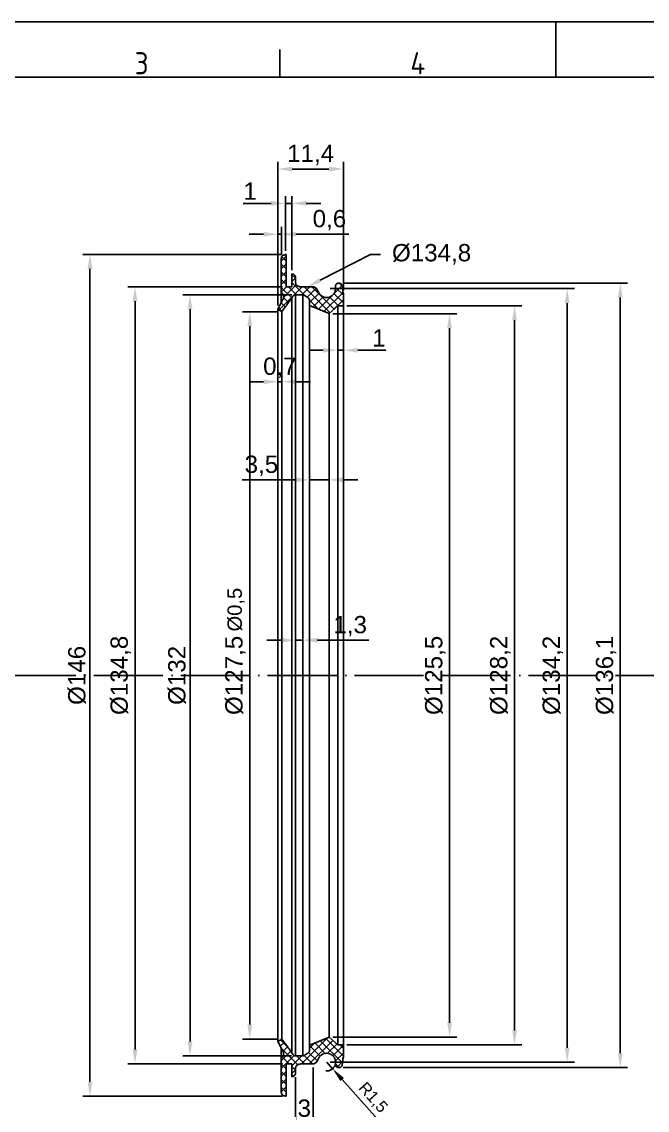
# Model space of a CAD drawing. Header units: millimetres. Extents: x 2461 to 2864, y 1142 to 1427.
# Drawn here: x 2569.8 to 2678.4, y 1237.7 to 1426.5 of the extents above; entities that cross this region are included whole.
import ezdxf
from ezdxf import colors
from ezdxf.entities.mleader import LeaderData, LeaderLine
from ezdxf.enums import TextEntityAlignment as Align
from ezdxf.math import Vec2, Vec3

# ---------------------------------------------------------------- set-up
doc = ezdxf.new("R2010")
doc.units = ezdxf.units.MM
doc.linetypes.add('ACAD_ISO04W100', pattern=[30, 24, -3, 0, -3])
doc.linetypes.add('ACAD_ISO05W100', pattern=[33, 24, -3, 0, -3, 0, -3])
for name, color, linetype, lineweight in [('AM_0', 7, 'Continuous', 25), ('AM_4', 1, 'ACAD_ISO04W100', 25), ('AM_5', 3, 'Continuous', 25), ('AM_BOR', 2, 'ACAD_ISO05W100', 35)]:
    doc.layers.add(name, color=color, linetype=linetype, lineweight=lineweight)
doc.styles.add('ACISOTS', font='isocp.shx', dxfattribs={"height": 1})
doc.styles.get("Standard").update_dxf_attribs({"font": 'arial.ttf'})
doc.dimstyles.new('ISO-25', dxfattribs={"dimtxt": 3, "dimasz": 2.5, "dimexe": 1.25, "dimexo": 0.625, "dimtad": 1, "dimtxsty": 'Standard', "dimcen": 2.5, "dimadec": 0, "dimazin": 0, "dimtfac": 1, "dimtmove": 0, "dimatfit": 3, "dimfxl": 1, "dimarcsym": 0})

# ---------------------------------------------------------------- blocks, each defined once
blk = doc.blocks.new('A3 ZTL')
blk.add_line((401.17, 280.82), (19.57, 280.82))
at = {"layer": 'AM_BOR', "color": 135, "linetype": 'Continuous', "lineweight": 25}
blk.add_line((0, 290.61), (410.96, 290.61), dxfattribs=at)
at = {"layer": 'AM_BOR', "color": 135, "lineweight": 25}
for p, q in [((205.48, 280.82), (205.48, 290.61)), ((156.56, 280.82), (156.56, 285.71))]:
    blk.add_line(p, q, dxfattribs=at)
at = {"layer": 'AM_BOR', "color": 135, "lineweight": 25, "style": 'ACISOTS'}
for s, p in [('3', (132.09, 283.27)), ('4', (181.02, 283.27))]:
    blk.add_text(s, height=3.91, dxfattribs=at).set_placement(p, align=Align.MIDDLE)
blk = doc.blocks.new('*D67')
at = {"layer": 'AM_5', "color": 0, "lineweight": -2, "transparency": 16777216}
for p, q in [((2623.8, 1375.89), (2645.34, 1375.89)), ((2644.09, 1373.39), (2644.09, 1252.89)), ((2623.8, 1250.39), (2645.34, 1250.39))]:
    blk.add_line(p, q, dxfattribs=at)
at = {"layer": 'AM_5', "color": 0, "transparency": 16777216}
for points in [[(2643.67, 1373.39), (2644.5, 1373.39), (2644.09, 1375.89)], [(2643.67, 1252.89), (2644.5, 1252.89), (2644.09, 1250.39)]]:
    blk.add_solid(points, dxfattribs=at)
at = {"layer": 'Defpoints', "color": 0, "transparency": 16777216}
for p in [(2623.17, 1375.89), (2623.17, 1250.39), (2644.09, 1250.39)]:
    blk.add_point(p, dxfattribs=at)
at = {"layer": 'AM_5', "color": 0, "transparency": 16777216, "insert": (2641.61, 1313.14), "char_height": 3, "attachment_point": 5, "rotation": 90}
blk.add_mtext('%%c125,5', dxfattribs=at)
blk = doc.blocks.new('*D68')
at = {"layer": 'AM_5', "color": 0, "lineweight": -2, "transparency": 16777216}
for p, q in [((2626.27, 1377.24), (2656.63, 1377.24)), ((2655.38, 1374.74), (2655.38, 1251.55)), ((2626.27, 1249.05), (2656.63, 1249.05))]:
    blk.add_line(p, q, dxfattribs=at)
at = {"layer": 'AM_5', "color": 0, "transparency": 16777216}
for points in [[(2654.96, 1374.74), (2655.79, 1374.74), (2655.38, 1377.24)], [(2654.96, 1251.55), (2655.79, 1251.55), (2655.38, 1249.05)]]:
    blk.add_solid(points, dxfattribs=at)
at = {"layer": 'Defpoints', "color": 0, "transparency": 16777216}
for p in [(2625.64, 1377.24), (2625.64, 1249.05), (2655.38, 1249.05)]:
    blk.add_point(p, dxfattribs=at)
at = {"layer": 'AM_5', "color": 0, "transparency": 16777216, "insert": (2652.9, 1313.14), "char_height": 3, "attachment_point": 5, "rotation": 90}
blk.add_mtext('%%c128,2', dxfattribs=at)
blk = doc.blocks.new('*D69')
at = {"layer": 'AM_5', "color": 0, "lineweight": -2, "transparency": 16777216}
for p, q in [((2625.62, 1381.2), (2674.99, 1381.2)), ((2673.74, 1378.7), (2673.74, 1247.59)), ((2625.62, 1245.09), (2674.99, 1245.09))]:
    blk.add_line(p, q, dxfattribs=at)
at = {"layer": 'AM_5', "color": 0, "transparency": 16777216}
for points in [[(2673.33, 1378.7), (2674.16, 1378.7), (2673.74, 1381.2)], [(2673.33, 1247.59), (2674.16, 1247.59), (2673.74, 1245.09)]]:
    blk.add_solid(points, dxfattribs=at)
at = {"layer": 'Defpoints', "color": 0, "transparency": 16777216}
for p in [(2624.99, 1381.2), (2624.99, 1245.09), (2673.74, 1245.09)]:
    blk.add_point(p, dxfattribs=at)
at = {"layer": 'AM_5', "color": 0, "transparency": 16777216, "insert": (2671.27, 1313.14), "char_height": 3, "attachment_point": 5, "rotation": 90}
blk.add_mtext('%%c136,1', dxfattribs=at)
blk = doc.blocks.new('*D70')
at = {"layer": 'AM_5', "color": 0, "lineweight": -2, "transparency": 16777216}
for p, q in [((2615.09, 1380.54), (2588.21, 1380.54)), ((2589.46, 1378.04), (2589.46, 1248.24)), ((2615.09, 1245.74), (2588.21, 1245.74))]:
    blk.add_line(p, q, dxfattribs=at)
at = {"layer": 'AM_5', "color": 0, "transparency": 16777216}
for points in [[(2589.04, 1378.04), (2589.88, 1378.04), (2589.46, 1380.54)], [(2589.04, 1248.24), (2589.88, 1248.24), (2589.46, 1245.74)]]:
    blk.add_solid(points, dxfattribs=at)
at = {"layer": 'Defpoints', "color": 0, "transparency": 16777216}
for p in [(2615.71, 1380.54), (2589.46, 1245.74), (2615.71, 1245.74)]:
    blk.add_point(p, dxfattribs=at)
at = {"layer": 'AM_5', "color": 0, "transparency": 16777216, "insert": (2586.98, 1313.14), "char_height": 3, "attachment_point": 5, "rotation": 90}
blk.add_mtext('%%c134,8', dxfattribs=at)
blk = doc.blocks.new('*D71')
at = {"layer": 'AM_5', "color": 0, "lineweight": -2, "transparency": 16777216}
for p, q in [((2614.99, 1386.16), (2580.39, 1386.16)), ((2581.64, 1383.66), (2581.64, 1242.62)), ((2615.09, 1240.12), (2580.39, 1240.12))]:
    blk.add_line(p, q, dxfattribs=at)
at = {"layer": 'AM_5', "color": 0, "transparency": 16777216}
for points in [[(2581.22, 1383.66), (2582.06, 1383.66), (2581.64, 1386.16)], [(2581.22, 1242.62), (2582.06, 1242.62), (2581.64, 1240.12)]]:
    blk.add_solid(points, dxfattribs=at)
at = {"layer": 'Defpoints', "color": 0, "transparency": 16777216}
for p in [(2615.62, 1386.16), (2581.64, 1240.12), (2615.71, 1240.12)]:
    blk.add_point(p, dxfattribs=at)
at = {"layer": 'AM_5', "color": 0, "transparency": 16777216, "insert": (2579.4, 1313.14), "char_height": 3, "attachment_point": 5, "rotation": 90}
blk.add_mtext('%%c146', dxfattribs=at)
blk = doc.blocks.new('*D72')
at = {"layer": 'AM_5', "color": 0, "lineweight": -2, "transparency": 16777216}
for p, q in [((2614.33, 1376.24), (2608.14, 1376.24)), ((2609.39, 1373.74), (2609.39, 1252.55)), ((2614.33, 1250.05), (2608.14, 1250.05))]:
    blk.add_line(p, q, dxfattribs=at)
at = {"layer": 'AM_5', "color": 0, "transparency": 16777216}
for points in [[(2608.97, 1373.74), (2609.81, 1373.74), (2609.39, 1376.24)], [(2608.97, 1252.55), (2609.81, 1252.55), (2609.39, 1250.05)]]:
    blk.add_solid(points, dxfattribs=at)
at = {"layer": 'Defpoints', "color": 0, "transparency": 16777216}
for p in [(2614.96, 1376.24), (2609.39, 1250.05), (2614.96, 1250.05)]:
    blk.add_point(p, dxfattribs=at)
at = {"layer": 'AM_5', "color": 0, "transparency": 16777216, "insert": (2606.91, 1313.14), "char_height": 3, "attachment_point": 5, "rotation": 90}
blk.add_mtext('%%C127,5', dxfattribs=at)
blk = doc.blocks.new('*D73')
at = {"layer": 'AM_5', "color": 0, "lineweight": -2, "transparency": 16777216}
for p, q in [((2616.71, 1379.15), (2597.76, 1379.15)), ((2599.01, 1376.65), (2599.01, 1249.64)), ((2616.65, 1247.14), (2597.76, 1247.14))]:
    blk.add_line(p, q, dxfattribs=at)
at = {"layer": 'AM_5', "color": 0, "transparency": 16777216}
for points in [[(2598.6, 1376.65), (2599.43, 1376.65), (2599.01, 1379.15)], [(2598.6, 1249.64), (2599.43, 1249.64), (2599.01, 1247.14)]]:
    blk.add_solid(points, dxfattribs=at)
at = {"layer": 'Defpoints', "color": 0, "transparency": 16777216}
for p in [(2617.33, 1379.15), (2599.01, 1247.14), (2617.28, 1247.14)]:
    blk.add_point(p, dxfattribs=at)
at = {"layer": 'AM_5', "color": 0, "transparency": 16777216, "insert": (2596.77, 1313.14), "char_height": 3, "attachment_point": 5, "rotation": 90}
blk.add_mtext('%%C132', dxfattribs=at)
blk = doc.blocks.new('*D74')
at = {"layer": 'AM_5', "color": 0, "lineweight": -2, "transparency": 16777216}
for p, q in [((2622.16, 1369.55), (2619.66, 1369.55)), ((2624.66, 1370.17), (2624.66, 1370.8)), ((2624.66, 1369.55), (2625.64, 1369.55)), ((2625.64, 1370.17), (2625.64, 1370.8)), ((2628.14, 1369.55), (2633, 1369.55))]:
    blk.add_line(p, q, dxfattribs=at)
at = {"layer": 'AM_5', "color": 0, "transparency": 16777216}
for points in [[(2622.16, 1369.96), (2622.16, 1369.13), (2624.66, 1369.55)], [(2628.14, 1369.96), (2628.14, 1369.13), (2625.64, 1369.55)]]:
    blk.add_solid(points, dxfattribs=at)
at = {"layer": 'Defpoints', "color": 0, "transparency": 16777216}
for p in [(2624.66, 1369.55), (2625.64, 1369.55), (2625.64, 1369.55)]:
    blk.add_point(p, dxfattribs=at)
at = {"layer": 'AM_5', "color": 0, "transparency": 16777216, "insert": (2631.82, 1371.68), "char_height": 3, "attachment_point": 5}
blk.add_mtext('1', dxfattribs=at)
blk = doc.blocks.new('*D75')
at = {"layer": 'AM_5', "color": 0, "lineweight": -2, "transparency": 16777216}
for p, q in [((2614.28, 1377.31), (2614.28, 1390.93)), ((2614.87, 1386.09), (2614.87, 1390.93)), ((2611.78, 1389.68), (2609.28, 1389.68)), ((2614.28, 1389.68), (2614.87, 1389.68)), ((2617.37, 1389.68), (2626.58, 1389.68))]:
    blk.add_line(p, q, dxfattribs=at)
at = {"layer": 'AM_5', "color": 0, "transparency": 16777216}
for points in [[(2611.78, 1390.09), (2611.78, 1389.26), (2614.28, 1389.68)], [(2617.37, 1390.09), (2617.37, 1389.26), (2614.87, 1389.68)]]:
    blk.add_solid(points, dxfattribs=at)
at = {"layer": 'Defpoints', "color": 0, "transparency": 16777216}
for p in [(2614.87, 1389.68), (2614.87, 1385.47), (2614.28, 1376.69)]:
    blk.add_point(p, dxfattribs=at)
at = {"layer": 'AM_5', "color": 0, "transparency": 16777216, "insert": (2623.22, 1392.11), "char_height": 3, "attachment_point": 5}
blk.add_mtext('0,6', dxfattribs=at)
blk = doc.blocks.new('*D76')
at = {"layer": 'AM_5', "color": 0, "lineweight": -2, "transparency": 16777216}
for p, q in [((2615.62, 1386.78), (2615.62, 1396.28)), ((2616.71, 1383.43), (2616.71, 1396.28)), ((2613.12, 1395.03), (2608.26, 1395.03)), ((2616.71, 1395.03), (2615.62, 1395.03)), ((2619.21, 1395.03), (2621.71, 1395.03))]:
    blk.add_line(p, q, dxfattribs=at)
at = {"layer": 'AM_5', "color": 0, "transparency": 16777216}
for points in [[(2613.12, 1395.45), (2613.12, 1394.62), (2615.62, 1395.03)], [(2619.21, 1395.45), (2619.21, 1394.62), (2616.71, 1395.03)]]:
    blk.add_solid(points, dxfattribs=at)
at = {"layer": 'Defpoints', "color": 0, "transparency": 16777216}
for p in [(2615.62, 1395.03), (2615.62, 1386.16), (2616.71, 1382.81)]:
    blk.add_point(p, dxfattribs=at)
at = {"layer": 'AM_5', "color": 0, "transparency": 16777216, "insert": (2609.44, 1397.16), "char_height": 3, "attachment_point": 5}
blk.add_mtext('1', dxfattribs=at)
blk = doc.blocks.new('*D77')
at = {"layer": 'AM_5', "color": 0, "lineweight": -2, "transparency": 16777216}
for p, q in [((2622.75, 1246.05), (2623.77, 1244.9)), ((2631.62, 1236.07), (2625.43, 1243.03))]:
    blk.add_line(p, q, dxfattribs=at)
blk.add_arc((2622.75, 1246.05), 1.54, 265.0911, 340.7805, dxfattribs=at)
at = {"layer": 'AM_5', "color": 0, "transparency": 16777216}
blk.add_solid([(2625.74, 1243.31), (2625.12, 1242.76), (2623.77, 1244.9)], dxfattribs=at)
at = {"layer": 'Defpoints', "color": 0, "transparency": 16777216}
for p in [(2622.75, 1246.05), (2623.77, 1244.9)]:
    blk.add_point(p, dxfattribs=at)
at = {"layer": 'AM_5', "color": 0, "transparency": 16777216, "insert": (2630.72, 1239.83), "char_height": 3, "attachment_point": 5, "rotation": 311.626}
blk.add_mtext('{\\H0.66667x;R1,5}', dxfattribs=at)
blk = doc.blocks.new('*D78')
at = {"layer": 'AM_5', "color": 0, "lineweight": -2, "transparency": 16777216}
for p, q in [((2623.37, 1380.24), (2665.76, 1380.24)), ((2664.51, 1377.74), (2664.51, 1248.55)), ((2623.37, 1246.05), (2665.76, 1246.05))]:
    blk.add_line(p, q, dxfattribs=at)
at = {"layer": 'AM_5', "color": 0, "transparency": 16777216}
for points in [[(2664.09, 1377.74), (2664.93, 1377.74), (2664.51, 1380.24)], [(2664.09, 1248.55), (2664.93, 1248.55), (2664.51, 1246.05)]]:
    blk.add_solid(points, dxfattribs=at)
at = {"layer": 'Defpoints', "color": 0, "transparency": 16777216}
for p in [(2622.75, 1380.24), (2622.75, 1246.05), (2664.51, 1246.05)]:
    blk.add_point(p, dxfattribs=at)
at = {"layer": 'AM_5', "color": 0, "transparency": 16777216, "insert": (2662.03, 1313.14), "char_height": 3, "attachment_point": 5, "rotation": 90}
blk.add_mtext('%%c134,2', dxfattribs=at)
blk = doc.blocks.new('*D79')
at = {"layer": 'AM_5', "color": 0, "lineweight": -2, "transparency": 16777216}
for p, q in [((2614.28, 1364.7), (2614.28, 1365.33)), ((2614.96, 1364.7), (2614.96, 1365.33)), ((2611.78, 1364.08), (2609.28, 1364.08)), ((2614.28, 1364.08), (2614.96, 1364.08)), ((2617.46, 1364.08), (2619.96, 1364.08))]:
    blk.add_line(p, q, dxfattribs=at)
at = {"layer": 'AM_5', "color": 0, "transparency": 16777216}
for points in [[(2611.78, 1364.49), (2611.78, 1363.66), (2614.28, 1364.08)], [(2617.46, 1364.49), (2617.46, 1363.66), (2614.96, 1364.08)]]:
    blk.add_solid(points, dxfattribs=at)
at = {"layer": 'Defpoints', "color": 0, "transparency": 16777216}
for p in [(2614.28, 1364.08), (2614.96, 1364.08), (2614.96, 1364.08)]:
    blk.add_point(p, dxfattribs=at)
at = {"layer": 'AM_5', "color": 0, "transparency": 16777216, "insert": (2614.62, 1366.5), "char_height": 3, "attachment_point": 5}
blk.add_mtext('0,7', dxfattribs=at)
blk = doc.blocks.new('*D80')
at = {"layer": 'AM_5', "color": 0, "lineweight": -2, "transparency": 16777216}
for p, q in [((2617.33, 1319.87), (2617.33, 1320.5)), ((2618.61, 1319.87), (2618.61, 1320.5)), ((2614.83, 1319.25), (2612.33, 1319.25)), ((2617.33, 1319.25), (2618.61, 1319.25)), ((2621.11, 1319.25), (2630.04, 1319.25))]:
    blk.add_line(p, q, dxfattribs=at)
at = {"layer": 'AM_5', "color": 0, "transparency": 16777216}
for points in [[(2614.83, 1319.66), (2614.83, 1318.83), (2617.33, 1319.25)], [(2621.11, 1319.66), (2621.11, 1318.83), (2618.61, 1319.25)]]:
    blk.add_solid(points, dxfattribs=at)
at = {"layer": 'Defpoints', "color": 0, "transparency": 16777216}
for p in [(2617.33, 1319.25), (2618.61, 1319.25), (2618.61, 1319.25)]:
    blk.add_point(p, dxfattribs=at)
at = {"layer": 'AM_5', "color": 0, "transparency": 16777216, "insert": (2626.83, 1321.67), "char_height": 3, "attachment_point": 5}
blk.add_mtext('1,3', dxfattribs=at)
blk = doc.blocks.new('*D81')
at = {"layer": 'AM_5', "color": 0, "lineweight": -2, "transparency": 16777216}
for p, q in [((2619.78, 1346.4), (2619.78, 1348.31)), ((2623.17, 1345.14), (2623.17, 1348.31)), ((2617.28, 1347.06), (2608.05, 1347.06)), ((2623.17, 1347.06), (2619.78, 1347.06)), ((2625.67, 1347.06), (2628.17, 1347.06))]:
    blk.add_line(p, q, dxfattribs=at)
at = {"layer": 'AM_5', "color": 0, "transparency": 16777216}
for points in [[(2617.28, 1347.48), (2617.28, 1346.65), (2619.78, 1347.06)], [(2625.67, 1347.48), (2625.67, 1346.65), (2623.17, 1347.06)]]:
    blk.add_solid(points, dxfattribs=at)
at = {"layer": 'Defpoints', "color": 0, "transparency": 16777216}
for p in [(2619.78, 1347.06), (2619.78, 1345.77), (2623.17, 1344.52)]:
    blk.add_point(p, dxfattribs=at)
at = {"layer": 'AM_5', "color": 0, "transparency": 16777216, "insert": (2611.41, 1349.49), "char_height": 3, "attachment_point": 5}
blk.add_mtext('3,5', dxfattribs=at)
blk = doc.blocks.new('*D82')
at = {"layer": 'AM_5', "color": 0, "lineweight": -2, "transparency": 16777216}
for p, q in [((2614.28, 1377.31), (2614.28, 1402.24)), ((2625.64, 1379.98), (2625.64, 1402.24)), ((2616.78, 1400.99), (2623.14, 1400.99))]:
    blk.add_line(p, q, dxfattribs=at)
at = {"layer": 'AM_5', "color": 0, "transparency": 16777216}
for points in [[(2616.78, 1401.41), (2616.78, 1400.57), (2614.28, 1400.99)], [(2623.14, 1401.41), (2623.14, 1400.57), (2625.64, 1400.99)]]:
    blk.add_solid(points, dxfattribs=at)
at = {"layer": 'Defpoints', "color": 0, "transparency": 16777216}
for p in [(2625.64, 1400.99), (2625.64, 1379.35), (2614.28, 1376.69)]:
    blk.add_point(p, dxfattribs=at)
at = {"layer": 'AM_5', "color": 0, "transparency": 16777216, "insert": (2619.96, 1403.42), "char_height": 3, "attachment_point": 5}
blk.add_mtext('11,4', dxfattribs=at)
blk = doc.blocks.new('*D83')
at = {"layer": 'AM_5', "color": 0, "lineweight": -2, "transparency": 16777216}
for p, q in [((2620.41, 1245.12), (2620.41, 1234.63)), ((2617.32, 1243.43), (2617.32, 1234.63)), ((2614.82, 1235.88), (2612.32, 1235.88)), ((2617.32, 1235.88), (2620.41, 1235.88)), ((2622.91, 1235.88), (2625.41, 1235.88))]:
    blk.add_line(p, q, dxfattribs=at)
at = {"layer": 'AM_5', "color": 0, "transparency": 16777216}
for points in [[(2614.82, 1236.3), (2614.82, 1235.47), (2617.32, 1235.88)], [(2622.91, 1236.3), (2622.91, 1235.47), (2620.41, 1235.88)]]:
    blk.add_solid(points, dxfattribs=at)
at = {"layer": 'Defpoints', "color": 0, "transparency": 16777216}
for p in [(2620.41, 1245.75), (2617.32, 1244.06), (2620.41, 1235.88)]:
    blk.add_point(p, dxfattribs=at)
at = {"layer": 'AM_5', "color": 0, "transparency": 16777216, "insert": (2618.86, 1238.04), "char_height": 3, "attachment_point": 5}
blk.add_mtext('3', dxfattribs=at)

msp = doc.modelspace()

# ---------------------------------------------------------------- hatches: boundary and pattern name
at = {"layer": 'AM_5'}
h = msp.add_hatch(dxfattribs=at)
h.set_pattern_fill('ANSI37', color=1, scale=0.3)
edge = h.paths.add_edge_path()
edge.add_spline(control_points=[(2624.259, 1380.004), (2624.242, 1379.883), (2624.199, 1379.562), (2623.914, 1379.182), (2623.548, 1378.894), (2623.169, 1378.735), (2622.742, 1378.678), (2622.299, 1378.743), (2621.89, 1378.939), (2621.549, 1379.234), (2621.407, 1379.494), (2621.336, 1379.624)], knot_values=[0, 0, 0, 0, 0.0921802, 0.2423449, 0.3425297, 0.4440887, 0.5491377, 0.6653578, 0.7775924, 0.8885382, 1, 1, 1, 1], degree=3, periodic=0)
edge.add_arc((2618.91, 1378.583), 2.64, 23.2171, 33.5075)
edge.add_spline(control_points=[(2621.112, 1380.04), (2621.052, 1380.129), (2620.941, 1380.293), (2620.737, 1380.46), (2620.535, 1380.543), (2620.408, 1380.544), (2620.345, 1380.545)], knot_values=[0, 0, 0, 0, 0.3320106, 0.6095635, 0.8057655, 1, 1, 1, 1], degree=3, periodic=0)
edge.add_line((2620.345, 1380.545), (2618.434, 1380.545))
edge.add_spline(control_points=[(2618.434, 1380.545), (2618.317, 1380.549), (2618.103, 1380.556), (2617.811, 1380.629), (2617.57, 1380.761), (2617.388, 1380.978), (2617.352, 1381.165), (2617.334, 1381.262)], knot_values=[0, 0, 0, 0, 0.240031, 0.4409561, 0.6128929, 0.7996563, 1, 1, 1, 1], degree=3, periodic=0)
edge.add_line((2617.334, 1381.262), (2617.334, 1382.139))
edge.add_spline(control_points=[(2617.334, 1382.139), (2617.32, 1382.231), (2617.294, 1382.412), (2617.061, 1382.659), (2616.846, 1382.751), (2616.711, 1382.809)], knot_values=[0, 0, 0, 0, 0.2804302, 0.5515896, 1, 1, 1, 1], degree=3, periodic=0)
edge.add_line((2616.711, 1382.809), (2616.689, 1380.545))
edge.add_line((2616.689, 1380.545), (2615.711, 1380.545))
edge.add_line((2615.711, 1380.545), (2615.711, 1386.173))
edge.add_spline(control_points=[(2615.711, 1386.173), (2615.615, 1386.156), (2615.438, 1386.126), (2615.205, 1386.033), (2615.018, 1385.9), (2614.887, 1385.706), (2614.874, 1385.549), (2614.867, 1385.469)], knot_values=[0, 0, 0, 0, 0.2411342, 0.4435943, 0.616781, 0.8032182, 1, 1, 1, 1], degree=3, periodic=0)
edge.add_line((2614.867, 1385.469), (2614.867, 1379.606))
edge.add_spline(control_points=[(2614.867, 1379.606), (2614.874, 1379.598), (2614.882, 1379.589), (2614.889, 1379.581)], knot_values=[1, 1, 1, 1, 1.0380292, 1.0380292, 1.0380292, 1.0380292], degree=3, periodic=0)
edge.add_spline(control_points=[(2614.889, 1379.581), (2614.984, 1379.474), (2615.131, 1379.309), (2615.251, 1379.037), (2615.264, 1378.887), (2615.27, 1378.815)], knot_values=[0, 0, 0, 0, 0.4876586, 0.7530821, 1, 1, 1, 1], degree=3, periodic=0)
edge.add_spline(control_points=[(2615.27, 1378.815), (2615.261, 1378.722), (2615.243, 1378.55), (2615.157, 1378.4), (2615.117, 1378.331)], knot_values=[0, 0, 0, 0, 0.5372086, 1, 1, 1, 1], degree=3, periodic=0)
edge.add_line((2615.117, 1378.331), (2614.281, 1376.687))
edge.add_line((2614.281, 1376.687), (2614.957, 1376.242))
edge.add_spline(control_points=[(2614.957, 1376.242), (2615.193, 1376.562), (2615.614, 1377.131), (2616.174, 1377.898), (2616.518, 1378.367), (2616.673, 1378.59), (2616.689, 1378.614)], knot_values=[0.1098821, 0.1098821, 0.1098821, 0.1098821, 0.4712141, 0.7528103, 0.9735434, 1, 1, 1, 1], degree=3, periodic=0)
edge.add_spline(control_points=[(2616.689, 1378.614), (2616.758, 1378.713), (2616.826, 1378.813), (2616.894, 1378.914)], knot_values=[0, 0, 0, 0, 0.1098821, 0.1098821, 0.1098821, 0.1098821], degree=3, periodic=0)
edge.add_spline(control_points=[(2616.894, 1378.914), (2616.915, 1378.947), (2616.956, 1379.011), (2617.042, 1379.091), (2617.151, 1379.146), (2617.236, 1379.147), (2617.278, 1379.148)], knot_values=[0, 0, 0, 0, 0.2521691, 0.4749078, 0.7351688, 1, 1, 1, 1], degree=3, periodic=0)
edge.add_line((2617.278, 1379.148), (2618.611, 1379.148))
edge.add_spline(control_points=[(2618.611, 1379.148), (2618.647, 1379.144), (2618.729, 1379.135), (2618.858, 1379.081), (2619.074, 1378.964), (2619.388, 1378.736), (2619.637, 1378.521), (2619.778, 1378.398)], knot_values=[0, 0, 0, 0, 0.0767993, 0.1747605, 0.2966087, 0.5999998, 1, 1, 1, 1], degree=3, periodic=0)
edge.add_line((2619.778, 1378.398), (2619.778, 1377.287))
edge.add_line((2619.778, 1377.287), (2623.173, 1375.895))
edge.add_line((2623.173, 1375.895), (2624.656, 1377.237))
edge.add_line((2624.656, 1377.237), (2625.645, 1377.237))
edge.add_line((2625.645, 1377.237), (2625.645, 1379.354))
edge.add_spline(control_points=[(2625.645, 1379.354), (2625.599, 1379.56), (2625.519, 1379.922), (2625.467, 1380.431), (2625.473, 1380.825), (2625.297, 1381.047), (2625.153, 1381.142), (2624.995, 1381.199), (2624.801, 1381.194), (2624.591, 1381.146), (2624.416, 1381.022), (2624.32, 1380.88), (2624.274, 1380.752), (2624.263, 1380.675), (2624.259, 1380.644)], knot_values=[0, 0, 0, 0, 0.2027769, 0.3567397, 0.4999371, 0.563477, 0.6209752, 0.6654916, 0.7234103, 0.8055841, 0.8702044, 0.9247538, 0.969664, 1, 1, 1, 1], degree=3, periodic=0)
edge.add_spline(control_points=[(2624.259, 1380.644), (2624.271, 1380.587), (2624.291, 1380.499), (2624.303, 1380.391), (2624.307, 1380.33), (2624.308, 1380.295), (2624.308, 1380.275), (2624.308, 1380.264), (2624.308, 1380.258), (2624.308, 1380.255), (2624.308, 1380.253), (2624.308, 1380.252), (2624.308, 1380.251), (2624.308, 1380.25)], knot_values=[0, 0, 0, 0, 0.434318, 0.6811717, 0.8207682, 0.8994064, 0.9435959, 0.968391, 0.9822918, 0.9900812, 0.9944447, 0.9968888, 1, 1, 1, 1], degree=3, periodic=0)
edge.add_line((2624.308, 1380.25), (2624.259, 1380.004))
edge = h.paths.add_edge_path()
edge.add_line((2625.645, 1249.053), (2624.656, 1249.053))
edge.add_line((2624.656, 1249.053), (2623.173, 1250.395))
edge.add_line((2623.173, 1250.395), (2619.778, 1249.003))
edge.add_line((2619.778, 1249.003), (2619.778, 1247.892))
edge.add_spline(control_points=[(2619.778, 1247.892), (2619.637, 1247.769), (2619.388, 1247.554), (2619.074, 1247.326), (2618.858, 1247.209), (2618.729, 1247.155), (2618.647, 1247.146), (2618.611, 1247.142)], knot_values=[0, 0, 0, 0, 0.4000002, 0.7033913, 0.8252395, 0.9232007, 1, 1, 1, 1], degree=3, periodic=0)
edge.add_line((2618.611, 1247.142), (2617.278, 1247.142))
edge.add_spline(control_points=[(2617.278, 1247.142), (2617.236, 1247.143), (2617.151, 1247.144), (2617.042, 1247.199), (2616.956, 1247.279), (2616.915, 1247.343), (2616.894, 1247.376)], knot_values=[0, 0, 0, 0, 0.2648312, 0.5250922, 0.7478309, 1, 1, 1, 1], degree=3, periodic=0)
edge.add_spline(control_points=[(2616.894, 1247.376), (2616.826, 1247.476), (2616.758, 1247.577), (2616.689, 1247.676)], knot_values=[0, 0, 0, 0, 0.1098821, 0.1098821, 0.1098821, 0.1098821], degree=3, periodic=0)
edge.add_spline(control_points=[(2616.689, 1247.676), (2616.673, 1247.7), (2616.518, 1247.923), (2616.174, 1248.392), (2615.614, 1249.159), (2615.193, 1249.728), (2614.957, 1250.048)], knot_values=[0.1098821, 0.1098821, 0.1098821, 0.1098821, 0.1363387, 0.3570718, 0.638668, 1, 1, 1, 1], degree=3, periodic=0)
edge.add_line((2614.957, 1250.048), (2614.281, 1249.603))
edge.add_line((2614.281, 1249.603), (2615.117, 1247.959))
edge.add_spline(control_points=[(2615.117, 1247.959), (2615.157, 1247.89), (2615.243, 1247.74), (2615.261, 1247.568), (2615.27, 1247.475)], knot_values=[0, 0, 0, 0, 0.4627914, 1, 1, 1, 1], degree=3, periodic=0)
edge.add_spline(control_points=[(2615.27, 1247.475), (2615.264, 1247.403), (2615.251, 1247.253), (2615.131, 1246.981), (2614.984, 1246.816), (2614.889, 1246.709)], knot_values=[0, 0, 0, 0, 0.2469179, 0.5123414, 1, 1, 1, 1], degree=3, periodic=0)
edge.add_line((2614.867, 1246.684), (2614.867, 1240.821))
edge.add_spline(control_points=[(2614.867, 1240.821), (2614.874, 1240.741), (2614.887, 1240.584), (2615.018, 1240.39), (2615.205, 1240.257), (2615.438, 1240.164), (2615.615, 1240.134), (2615.711, 1240.117)], knot_values=[0, 0, 0, 0, 0.1967818, 0.383219, 0.5564057, 0.7588658, 1, 1, 1, 1], degree=3, periodic=0)
edge.add_line((2615.711, 1240.117), (2615.711, 1245.745))
edge.add_line((2615.711, 1245.745), (2616.689, 1245.745))
edge.add_line((2616.689, 1245.745), (2616.711, 1243.481))
edge.add_spline(control_points=[(2616.711, 1243.481), (2616.846, 1243.539), (2617.061, 1243.631), (2617.294, 1243.878), (2617.32, 1244.059), (2617.334, 1244.151)], knot_values=[0, 0, 0, 0, 0.4484104, 0.7195698, 1, 1, 1, 1], degree=3, periodic=0)
edge.add_line((2617.334, 1244.151), (2617.334, 1245.028))
edge.add_spline(control_points=[(2617.334, 1245.028), (2617.352, 1245.125), (2617.388, 1245.312), (2617.57, 1245.529), (2617.811, 1245.661), (2618.103, 1245.734), (2618.317, 1245.741), (2618.434, 1245.745)], knot_values=[0, 0, 0, 0, 0.2003437, 0.3871071, 0.5590439, 0.759969, 1, 1, 1, 1], degree=3, periodic=0)
edge.add_line((2618.434, 1245.745), (2620.345, 1245.745))
edge.add_spline(control_points=[(2620.345, 1245.745), (2620.408, 1245.746), (2620.535, 1245.746), (2620.737, 1245.83), (2620.941, 1245.997), (2621.052, 1246.161), (2621.112, 1246.25)], knot_values=[0, 0, 0, 0, 0.1942345, 0.3904365, 0.6679894, 1, 1, 1, 1], degree=3, periodic=0)
edge.add_arc((2618.91, 1247.707), 2.64, 326.4925, 336.7829)
edge.add_spline(control_points=[(2621.336, 1246.666), (2621.407, 1246.796), (2621.549, 1247.056), (2621.89, 1247.351), (2622.299, 1247.547), (2622.742, 1247.612), (2623.169, 1247.555), (2623.548, 1247.395), (2623.914, 1247.108), (2624.199, 1246.728), (2624.242, 1246.407), (2624.259, 1246.286)], knot_values=[0, 0, 0, 0, 0.1114618, 0.2224076, 0.3346422, 0.4508623, 0.5559113, 0.6574703, 0.7576551, 0.9078198, 1, 1, 1, 1], degree=3, periodic=0)
edge.add_line((2624.259, 1246.286), (2624.308, 1246.04))
edge.add_spline(control_points=[(2624.308, 1246.04), (2624.308, 1246.039), (2624.308, 1246.038), (2624.308, 1246.037), (2624.308, 1246.035), (2624.308, 1246.032), (2624.308, 1246.026), (2624.308, 1246.015), (2624.308, 1245.995), (2624.307, 1245.96), (2624.303, 1245.899), (2624.291, 1245.791), (2624.271, 1245.703), (2624.259, 1245.646)], knot_values=[0, 0, 0, 0, 0.0031112, 0.0055553, 0.0099188, 0.0177082, 0.031609, 0.0564041, 0.1005936, 0.1792318, 0.3188283, 0.565682, 1, 1, 1, 1], degree=3, periodic=0)
edge.add_spline(control_points=[(2624.259, 1245.646), (2624.263, 1245.615), (2624.274, 1245.538), (2624.32, 1245.41), (2624.416, 1245.268), (2624.591, 1245.144), (2624.801, 1245.096), (2624.995, 1245.091), (2625.153, 1245.148), (2625.297, 1245.243), (2625.473, 1245.465), (2625.467, 1245.859), (2625.519, 1246.368), (2625.599, 1246.73), (2625.645, 1246.936)], knot_values=[0, 0, 0, 0, 0.030336, 0.0752462, 0.1297956, 0.1944159, 0.2765897, 0.3345084, 0.3790248, 0.436523, 0.5000629, 0.6432603, 0.7972231, 1, 1, 1, 1], degree=3, periodic=0)
edge.add_line((2625.645, 1246.936), (2625.645, 1249.053))

# ---------------------------------------------------------------- linework, layer by layer
at = {"layer": 'AM_0'}
for p, q in [((2615.711, 1380.545), (2615.711, 1386.173)), ((2614.867, 1377.839), (2614.867, 1385.469)), ((2616.711, 1382.809), (2616.689, 1380.545)), ((2616.689, 1380.545), (2615.711, 1380.545)), ((2617.334, 1381.262), (2617.334, 1382.139)), ((2620.345, 1380.545), (2618.434, 1380.545)), ((2616.689, 1313.145), (2616.689, 1378.614)), ((2618.611, 1379.148), (2617.278, 1379.148)), ((2617.334, 1313.145), (2617.334, 1379.148)), ((2618.611, 1379.143), (2618.611, 1313.145)), ((2624.308, 1380.25), (2624.284, 1380.127)), ((2625.645, 1379.354), (2625.645, 1313.145)), ((2615.117, 1378.331), (2614.281, 1376.687)), ((2614.281, 1313.145), (2614.281, 1376.687)), ((2614.957, 1376.242), (2614.281, 1376.687)), ((2619.778, 1313.145), (2619.778, 1378.398)), ((2623.173, 1375.895), (2619.778, 1377.287)), ((2624.656, 1377.237), (2623.173, 1375.895)), ((2624.656, 1313.145), (2624.656, 1377.237)), ((2625.645, 1377.237), (2624.656, 1377.237)), ((2614.957, 1313.145), (2614.957, 1376.242)), ((2623.173, 1313.145), (2623.173, 1375.895)), ((2614.281, 1313.145), (2614.281, 1249.603)), ((2614.957, 1313.145), (2614.957, 1250.048)), ((2616.689, 1313.145), (2616.689, 1247.676)), ((2617.334, 1313.145), (2617.334, 1247.142)), ((2618.611, 1247.147), (2618.611, 1313.145)), ((2619.778, 1313.145), (2619.778, 1247.892)), ((2623.173, 1313.145), (2623.173, 1250.395)), ((2624.656, 1313.145), (2624.656, 1249.053)), ((2625.645, 1246.936), (2625.645, 1313.145)), ((2623.173, 1250.395), (2619.778, 1249.003)), ((2624.656, 1249.053), (2623.173, 1250.395)), ((2614.957, 1250.048), (2614.281, 1249.603)), ((2615.117, 1247.959), (2614.281, 1249.603)), ((2614.867, 1248.451), (2614.867, 1240.821)), ((2625.645, 1249.053), (2624.656, 1249.053)), ((2618.611, 1247.142), (2617.278, 1247.142)), ((2616.689, 1245.745), (2615.711, 1245.745)), ((2615.711, 1245.745), (2615.711, 1240.117)), ((2616.711, 1243.481), (2616.689, 1245.745)), ((2617.334, 1245.028), (2617.334, 1244.151)), ((2620.345, 1245.745), (2618.434, 1245.745)), ((2624.308, 1246.04), (2624.284, 1246.163))]:
    msp.add_line(p, q, dxfattribs=at)
for centre, radius, start, end in [((2618.91, 1378.583), 2.64, 23.2171, 33.5075), ((2622.748, 1380.236), 1.539, 203.44958, 355.952), ((2618.91, 1247.707), 2.64, 326.4925, 336.7829), ((2622.748, 1246.054), 1.539, 4.048, 156.55042), ((2622.748, 1246.054), 1.539, 4.048, 156.55042)]:
    msp.add_arc(centre, radius, start, end, dxfattribs=at)
for points, knots in [([(2615.711, 1386.173), (2615.615, 1386.156), (2615.438, 1386.126), (2615.205, 1386.033), (2615.018, 1385.9), (2614.887, 1385.706), (2614.874, 1385.549), (2614.867, 1385.469)], [0, 0, 0, 0, 0.2411342, 0.4435943, 0.616781, 0.8032182, 1, 1, 1, 1]), ([(2617.334, 1382.139), (2617.32, 1382.231), (2617.294, 1382.412), (2617.061, 1382.659), (2616.846, 1382.751), (2616.711, 1382.809)], [0, 0, 0, 0, 0.2804302, 0.5515896, 1, 1, 1, 1]), ([(2618.434, 1380.545), (2618.317, 1380.549), (2618.103, 1380.556), (2617.811, 1380.629), (2617.57, 1380.761), (2617.388, 1380.978), (2617.352, 1381.165), (2617.334, 1381.262)], [0, 0, 0, 0, 0.240031, 0.4409561, 0.6128929, 0.7996563, 1, 1, 1, 1]), ([(2621.112, 1380.04), (2621.052, 1380.129), (2620.941, 1380.293), (2620.737, 1380.46), (2620.535, 1380.543), (2620.408, 1380.544), (2620.345, 1380.545)], [0, 0, 0, 0, 0.3320106, 0.6095635, 0.8057655, 1, 1, 1, 1]), ([(2625.645, 1379.354), (2625.599, 1379.56), (2625.519, 1379.922), (2625.467, 1380.431), (2625.473, 1380.825), (2625.297, 1381.047), (2625.153, 1381.142), (2624.995, 1381.199), (2624.801, 1381.194), (2624.591, 1381.146), (2624.416, 1381.022), (2624.32, 1380.88), (2624.274, 1380.752), (2624.263, 1380.675), (2624.259, 1380.644)], [0, 0, 0, 0, 0.2027769, 0.3567397, 0.4999371, 0.563477, 0.6209752, 0.6654916, 0.7234103, 0.8055841, 0.8702044, 0.9247538, 0.969664, 1, 1, 1, 1]), ([(2624.308, 1380.25), (2624.308, 1380.251), (2624.308, 1380.252), (2624.308, 1380.253), (2624.308, 1380.255), (2624.308, 1380.258), (2624.308, 1380.264), (2624.308, 1380.275), (2624.308, 1380.295), (2624.307, 1380.33), (2624.303, 1380.391), (2624.291, 1380.499), (2624.271, 1380.587), (2624.259, 1380.644)], [0, 0, 0, 0, 0.00311117, 0.00555526, 0.00991884, 0.01770819, 0.03160898, 0.05640405, 0.10059364, 0.1792318, 0.31882832, 0.56568204, 1, 1, 1, 1]), ([(2615.27, 1378.815), (2615.264, 1378.887), (2615.251, 1379.037), (2615.131, 1379.309), (2614.984, 1379.474), (2614.889, 1379.581), (2614.882, 1379.589), (2614.874, 1379.598), (2614.867, 1379.606)], [0, 0, 0, 0, 0.2469179, 0.5123414, 1, 1, 1, 1.0380292, 1.0380292, 1.0380292, 1.0380292]), ([(2616.894, 1378.914), (2616.809, 1378.789), (2616.589, 1378.464), (2616.174, 1377.898), (2615.614, 1377.131), (2615.193, 1376.562), (2614.957, 1376.242)], [0, 0, 0, 0, 0.13633873, 0.35707185, 0.63866798, 1, 1, 1, 1]), ([(2615.27, 1378.815), (2615.261, 1378.722), (2615.243, 1378.55), (2615.157, 1378.4), (2615.117, 1378.331)], [0, 0, 0, 0, 0.53720862, 1, 1, 1, 1]), ([(2617.278, 1379.148), (2617.236, 1379.147), (2617.151, 1379.146), (2617.042, 1379.091), (2616.956, 1379.011), (2616.915, 1378.947), (2616.894, 1378.914)], [0, 0, 0, 0, 0.2648312, 0.5250922, 0.7478309, 1, 1, 1, 1]), ([(2619.778, 1378.398), (2619.637, 1378.521), (2619.388, 1378.736), (2619.074, 1378.964), (2618.858, 1379.081), (2618.729, 1379.135), (2618.647, 1379.144), (2618.611, 1379.148)], [0, 0, 0, 0, 0.4000002, 0.7033913, 0.8252395, 0.9232007, 1, 1, 1, 1]), ([(2616.894, 1247.376), (2616.809, 1247.501), (2616.589, 1247.826), (2616.174, 1248.392), (2615.614, 1249.159), (2615.193, 1249.728), (2614.957, 1250.048)], [0, 0, 0, 0, 0.13633873, 0.35707185, 0.63866798, 1, 1, 1, 1]), ([(2615.27, 1247.475), (2615.264, 1247.403), (2615.251, 1247.253), (2615.131, 1246.981), (2614.984, 1246.816), (2614.889, 1246.709), (2614.882, 1246.701), (2614.874, 1246.692), (2614.867, 1246.684)], [0, 0, 0, 0, 0.2469179, 0.5123414, 1, 1, 1, 1.0380292, 1.0380292, 1.0380292, 1.0380292]), ([(2615.27, 1247.475), (2615.261, 1247.568), (2615.243, 1247.74), (2615.157, 1247.89), (2615.117, 1247.959)], [0, 0, 0, 0, 0.53720862, 1, 1, 1, 1]), ([(2617.278, 1247.142), (2617.236, 1247.143), (2617.151, 1247.144), (2617.042, 1247.199), (2616.956, 1247.279), (2616.915, 1247.343), (2616.894, 1247.376)], [0, 0, 0, 0, 0.2648312, 0.5250922, 0.7478309, 1, 1, 1, 1]), ([(2619.778, 1247.892), (2619.637, 1247.769), (2619.388, 1247.554), (2619.074, 1247.326), (2618.858, 1247.209), (2618.729, 1247.155), (2618.647, 1247.146), (2618.611, 1247.142)], [0, 0, 0, 0, 0.4000002, 0.7033913, 0.8252395, 0.9232007, 1, 1, 1, 1]), ([(2625.645, 1246.936), (2625.599, 1246.73), (2625.519, 1246.368), (2625.467, 1245.859), (2625.473, 1245.465), (2625.297, 1245.243), (2625.153, 1245.148), (2624.995, 1245.091), (2624.801, 1245.096), (2624.591, 1245.144), (2624.416, 1245.268), (2624.32, 1245.41), (2624.274, 1245.538), (2624.263, 1245.615), (2624.259, 1245.646)], [0, 0, 0, 0, 0.2027769, 0.3567397, 0.4999371, 0.563477, 0.6209752, 0.6654916, 0.7234103, 0.8055841, 0.8702044, 0.9247538, 0.969664, 1, 1, 1, 1]), ([(2625.645, 1246.936), (2625.599, 1246.73), (2625.519, 1246.368), (2625.467, 1245.859), (2625.473, 1245.465), (2625.297, 1245.243), (2625.153, 1245.148), (2624.995, 1245.091), (2624.801, 1245.096), (2624.591, 1245.144), (2624.416, 1245.268), (2624.32, 1245.41), (2624.274, 1245.538), (2624.263, 1245.615), (2624.259, 1245.646)], [0, 0, 0, 0, 0.2027769, 0.3567397, 0.4999371, 0.563477, 0.6209752, 0.6654916, 0.7234103, 0.8055841, 0.8702044, 0.9247538, 0.969664, 1, 1, 1, 1]), ([(2618.434, 1245.745), (2618.317, 1245.741), (2618.103, 1245.734), (2617.811, 1245.661), (2617.57, 1245.529), (2617.388, 1245.312), (2617.352, 1245.125), (2617.334, 1245.028)], [0, 0, 0, 0, 0.240031, 0.4409561, 0.6128929, 0.7996563, 1, 1, 1, 1]), ([(2621.112, 1246.25), (2621.052, 1246.161), (2620.941, 1245.997), (2620.737, 1245.83), (2620.535, 1245.746), (2620.408, 1245.746), (2620.345, 1245.745)], [0, 0, 0, 0, 0.3320106, 0.6095635, 0.8057655, 1, 1, 1, 1]), ([(2624.308, 1246.04), (2624.308, 1246.039), (2624.308, 1246.038), (2624.308, 1246.037), (2624.308, 1246.035), (2624.308, 1246.032), (2624.308, 1246.026), (2624.308, 1246.015), (2624.308, 1245.995), (2624.307, 1245.96), (2624.303, 1245.899), (2624.291, 1245.791), (2624.271, 1245.703), (2624.259, 1245.646)], [0, 0, 0, 0, 0.00311117, 0.00555526, 0.00991884, 0.01770819, 0.03160898, 0.05640405, 0.10059364, 0.1792318, 0.31882832, 0.56568204, 1, 1, 1, 1]), ([(2617.334, 1244.151), (2617.32, 1244.059), (2617.294, 1243.878), (2617.061, 1243.631), (2616.846, 1243.539), (2616.711, 1243.481)], [0, 0, 0, 0, 0.2804302, 0.5515896, 1, 1, 1, 1]), ([(2615.711, 1240.117), (2615.615, 1240.134), (2615.438, 1240.164), (2615.205, 1240.257), (2615.018, 1240.39), (2614.887, 1240.584), (2614.874, 1240.741), (2614.867, 1240.821)], [0, 0, 0, 0, 0.2411342, 0.4435943, 0.616781, 0.8032182, 1, 1, 1, 1])]:
    msp.add_open_spline(points, degree=3, knots=knots, dxfattribs=at)
at = {"layer": 'AM_4', "ltscale": 0.5}
msp.add_line((2820.787, 1313.145), (2517.22, 1313.145), dxfattribs=at)

# ---------------------------------------------------------------- block references
at = {"linetype": 'ByBlock', "lineweight": 0, "xscale": 0.9801000000000002, "yscale": 0.9801000000000002, "zscale": 0.9801000000000002}
msp.add_blockref('A3 ZTL', (2461.153, 1141.711), dxfattribs=at)

# ---------------------------------------------------------------- texts
at = {"layer": 'AM_5', "insert": (2605.513, 1320.759), "char_height": 2.5, "attachment_point": 1, "rotation": 90}
msp.add_mtext_dynamic_manual_height_columns('%%C0,5', width=31.70667, gutter_width=12.5, heights=[0], dxfattribs=at)

# ---------------------------------------------------------------- dimensions: what is measured, and where the dimension line sits
at = {"layer": 'AM_5'}
for base, p1, p2, text, picture, middle in [((2625.645, 1400.989), (2614.281, 1376.687), (2625.645, 1379.354), '11,4', '*D82', (2619.963, 1403.416)), ((2615.615, 1395.032), (2616.711, 1382.809), (2615.615, 1386.156), '1', '*D76', (2609.438, 1397.163)), ((2614.867, 1389.678), (2614.281, 1376.687), (2614.867, 1385.469), '0,6', '*D75', (2623.222, 1392.106)), ((2625.645, 1369.546), (2624.656, 1369.546), (2625.645, 1369.546), '1', '*D74', (2631.822, 1371.677)), ((2619.778, 1347.063), (2623.173, 1344.52), (2619.778, 1345.771), '3,5', '*D81', (2611.412, 1349.491)), ((2618.611, 1319.245), (2617.334, 1319.245), (2618.611, 1319.245), '1,3', '*D80', (2626.826, 1321.673))]:
    dim = msp.add_linear_dim(base=base, p1=p1, p2=p2, text=text, dimstyle='ISO-25', dxfattribs=at)
    dim.commit()
    dim.dimension.update_dxf_attribs({"geometry": picture, "text_midpoint": middle})
for base, p1, p2, text, picture, middle in [((2581.641, 1240.117), (2615.615, 1386.156), (2615.711, 1240.117), '%%c146', '*D71', (2579.401, 1313.137)), ((2589.459, 1245.745), (2615.711, 1380.545), (2615.711, 1245.745), '%%c134,8', '*D70', (2586.982, 1313.145)), ((2673.744, 1245.091), (2624.995, 1381.199), (2624.995, 1245.091), '%%c136,1', '*D69', (2671.267, 1313.145)), ((2599.014, 1247.142), (2617.334, 1379.148), (2617.278, 1247.142), '%%C132', '*D73', (2596.774, 1313.145)), ((2664.51, 1246.054), (2622.748, 1380.236), (2622.748, 1246.054), '%%c134,2', '*D78', (2662.033, 1313.145)), ((2655.376, 1249.053), (2625.645, 1377.237), (2625.645, 1249.053), '%%c128,2', '*D68', (2652.899, 1313.145)), ((2609.391, 1250.048), (2614.957, 1376.242), (2614.957, 1250.048), '%%C127,5', '*D72', (2606.914, 1313.145)), ((2644.086, 1250.395), (2623.173, 1375.895), (2623.173, 1250.395), '%%c125,5', '*D67', (2641.609, 1313.145))]:
    dim = msp.add_linear_dim(base=base, p1=p1, p2=p2, angle=90, text=text, dimstyle='ISO-25', dxfattribs=at)
    dim.commit()
    dim.dimension.update_dxf_attribs({"geometry": picture, "text_midpoint": middle})
for base, p1, p2, text, picture, middle in [((2614.957, 1364.077), (2614.281, 1364.077), (2614.957, 1364.077), '0,7', '*D79', (2614.619, 1364.077)), ((2620.408, 1235.883), (2617.32, 1244.059), (2620.408, 1245.746), '3', '*D83', (2618.864, 1235.883))]:
    dim = msp.add_linear_dim(base=base, p1=p1, p2=p2, text=text, dimstyle='ISO-25', dxfattribs=at)
    dim.commit()
    dim.dimension.update_dxf_attribs({"geometry": picture, "text_midpoint": middle, "dimtype": 160})
dim = msp.add_radius_dim(center=(2622.748, 1246.054), mpoint=(2623.771, 1244.903), text='{\\H0.66667x;R1,5}', dimstyle='ISO-25', dxfattribs=at)
dim.commit()
dim.dimension.update_dxf_attribs({"geometry": '*D77', "text_midpoint": (2629.357, 1238.617)})

# ---------------------------------------------------------------- leaders
ml = msp.add_multileader_mtext('Standard', dxfattribs=at)
ml.set_content('%%C134,8', color=256)
ml.set_leader_properties()
ml.build(insert=Vec2(0, 0))
ml.multileader.update_dxf_attribs({"arrow_head_size": 2.5})
ctx = ml.context
ctx.base_point, ctx.char_height, ctx.arrow_head_size, ctx.plane_origin = Vec3(2632.09, 1386.177), 3, 2.5, Vec3(2619.389, 1380.545)
notes = []
notes.append((ctx, [(0, (1, 1, 0), (2630.359, 1386.177), (1, 0), 1.731, [(0, [(2619.389, 1380.545)], 0, [])])]))
ctx.mtext.insert, ctx.mtext.flow_direction = Vec3(2634.09, 1387.974), 5
for ctx, leaders in notes:
    for number, flags, end, landing, length, lines in leaders:
        leader = LeaderData()
        leader.index, (leader.has_last_leader_line, leader.has_dogleg_vector, leader.attachment_direction) = number, flags
        leader.last_leader_point, leader.dogleg_vector, leader.dogleg_length = Vec3(end), Vec3(landing), length
        for number, points, colour, breaks in lines:
            line = LeaderLine()
            line.index, line.vertices, line.color, line.breaks = number, Vec3.list(points), colors.encode_raw_color(colour), breaks
            leader.lines.append(line)
        ctx.leaders.append(leader)

doc.saveas('drawing.dxf')
